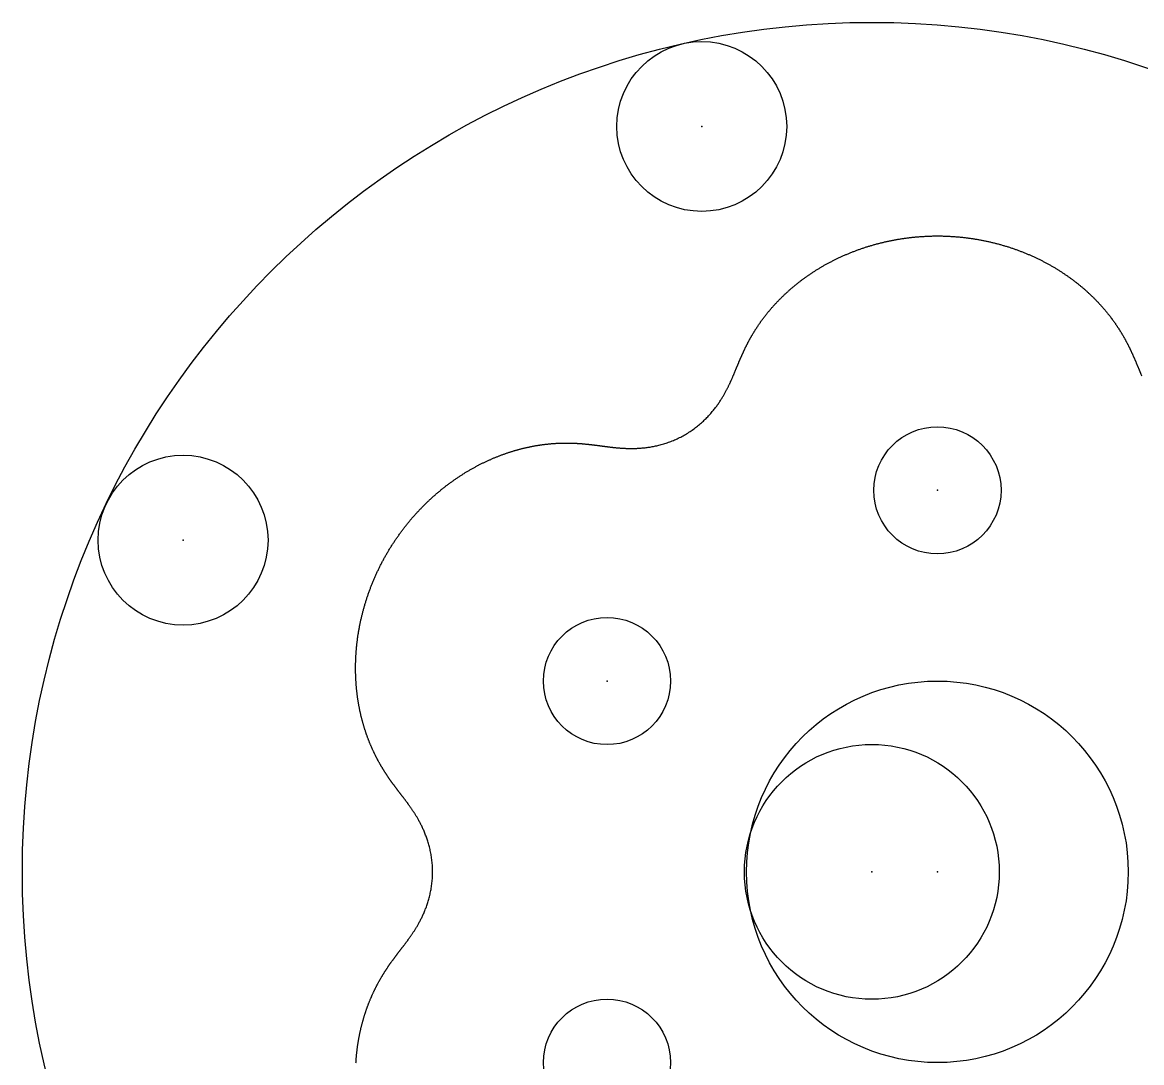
# Model space of a CAD drawing. Header units: metres. Extents: x -15 to 15, y -15 to 15.
# Drawn here: x -15 to 4.76, y -3.37 to 15 of the extents above; entities that cross this region are included whole.
import ezdxf

# ---------------------------------------------------------------- set-up
doc = ezdxf.new("R2010")
doc.units = ezdxf.units.M

msp = doc.modelspace()

# ---------------------------------------------------------------- linework, layer by layer
at = {"color": 1}
msp.add_lwpolyline([(-9.11, -3.373), (-9.109, -3.36), (-9.109, -3.347), (-9.108, -3.334), (-9.107, -3.322), (-9.106, -3.309), (-9.105, -3.296), (-9.104, -3.284), (-9.103, -3.271), (-9.102, -3.259), (-9.1, -3.246), (-9.099, -3.233), (-9.098, -3.221), (-9.097, -3.209), (-9.095, -3.196), (-9.094, -3.184), (-9.093, -3.171), (-9.091, -3.159), (-9.09, -3.147), (-9.088, -3.135), (-9.087, -3.122), (-9.085, -3.11), (-9.083, -3.098), (-9.082, -3.086), (-9.08, -3.074), (-9.078, -3.062), (-9.076, -3.05), (-9.075, -3.038), (-9.073, -3.026), (-9.071, -3.014), (-9.069, -3.002), (-9.067, -2.99), (-9.065, -2.979), (-9.063, -2.967), (-9.061, -2.955), (-9.059, -2.943), (-9.057, -2.932), (-9.055, -2.92), (-9.052, -2.909), (-9.05, -2.897), (-9.048, -2.886), (-9.046, -2.874), (-9.043, -2.863), (-9.041, -2.852), (-9.039, -2.84), (-9.036, -2.829), (-9.034, -2.818), (-9.031, -2.806), (-9.029, -2.795), (-9.026, -2.784), (-9.024, -2.773), (-9.021, -2.762), (-9.018, -2.751), (-9.016, -2.74), (-9.013, -2.729), (-9.01, -2.718), (-9.008, -2.707), (-9.005, -2.697), (-9.002, -2.686), (-8.999, -2.675), (-8.996, -2.664), (-8.993, -2.654), (-8.991, -2.643), (-8.988, -2.633), (-8.985, -2.622), (-8.982, -2.612), (-8.979, -2.601), (-8.976, -2.591), (-8.973, -2.58), (-8.97, -2.57), (-8.966, -2.56), (-8.963, -2.55), (-8.96, -2.539), (-8.957, -2.529), (-8.954, -2.519), (-8.951, -2.509), (-8.947, -2.499), (-8.944, -2.489), (-8.941, -2.479), (-8.938, -2.469), (-8.934, -2.46), (-8.931, -2.45), (-8.928, -2.44), (-8.924, -2.43), (-8.921, -2.421), (-8.917, -2.411), (-8.914, -2.401), (-8.911, -2.392), (-8.907, -2.382), (-8.904, -2.373), (-8.9, -2.363), (-8.897, -2.354), (-8.893, -2.345), (-8.889, -2.335), (-8.886, -2.326), (-8.882, -2.317), (-8.879, -2.308), (-8.875, -2.299), (-8.871, -2.29), (-8.868, -2.281), (-8.864, -2.272), (-8.86, -2.263), (-8.857, -2.254), (-8.853, -2.245), (-8.849, -2.236), (-8.846, -2.227), (-8.842, -2.219), (-8.838, -2.21), (-8.834, -2.201), (-8.831, -2.193), (-8.827, -2.184), (-8.823, -2.176), (-8.819, -2.167), (-8.815, -2.159), (-8.812, -2.15), (-8.808, -2.142), (-8.804, -2.134), (-8.8, -2.125), (-8.796, -2.117), (-8.792, -2.109), (-8.788, -2.101), (-8.784, -2.093), (-8.781, -2.085), (-8.777, -2.077), (-8.773, -2.069), (-8.769, -2.061), (-8.765, -2.053), (-8.761, -2.045), (-8.757, -2.037), (-8.753, -2.029), (-8.749, -2.022), (-8.745, -2.014), (-8.741, -2.006), (-8.737, -1.999), (-8.733, -1.991), (-8.729, -1.984), (-8.725, -1.976), (-8.721, -1.969), (-8.717, -1.961), (-8.713, -1.954), (-8.709, -1.946), (-8.705, -1.939), (-8.701, -1.932), (-8.697, -1.925), (-8.693, -1.917), (-8.689, -1.91), (-8.685, -1.903), (-8.681, -1.896), (-8.677, -1.889), (-8.673, -1.882), (-8.669, -1.875), (-8.664, -1.868), (-8.66, -1.861), (-8.656, -1.854), (-8.652, -1.847), (-8.648, -1.841), (-8.644, -1.834), (-8.64, -1.827), (-8.636, -1.82), (-8.632, -1.814), (-8.628, -1.807), (-8.624, -1.8), (-8.62, -1.794), (-8.616, -1.787), (-8.611, -1.781), (-8.607, -1.774), (-8.603, -1.768), (-8.599, -1.761), (-8.595, -1.755), (-8.591, -1.749), (-8.587, -1.742), (-8.583, -1.736), (-8.579, -1.73), (-8.575, -1.723), (-8.57, -1.717), (-8.566, -1.711), (-8.562, -1.705), (-8.558, -1.699), (-8.554, -1.692), (-8.55, -1.686), (-8.546, -1.68), (-8.542, -1.674), (-8.538, -1.668), (-8.533, -1.662), (-8.529, -1.656), (-8.525, -1.65), (-8.521, -1.644), (-8.517, -1.638), (-8.513, -1.632), (-8.509, -1.626), (-8.504, -1.621), (-8.5, -1.615), (-8.496, -1.609), (-8.492, -1.603), (-8.488, -1.597), (-8.484, -1.591), (-8.48, -1.586), (-8.475, -1.58), (-8.471, -1.574), (-8.467, -1.568), (-8.463, -1.563), (-8.459, -1.557), (-8.455, -1.551), (-8.45, -1.545), (-8.446, -1.54), (-8.442, -1.534), (-8.438, -1.528), (-8.434, -1.523), (-8.429, -1.517), (-8.425, -1.511), (-8.421, -1.506), (-8.417, -1.5), (-8.412, -1.494), (-8.408, -1.489), (-8.404, -1.483), (-8.4, -1.477), (-8.395, -1.472), (-8.391, -1.466), (-8.387, -1.46), (-8.382, -1.455), (-8.378, -1.449), (-8.374, -1.443), (-8.369, -1.437), (-8.365, -1.432), (-8.36, -1.426), (-8.356, -1.42), (-8.352, -1.414), (-8.347, -1.409), (-8.343, -1.403), (-8.338, -1.397), (-8.334, -1.391), (-8.329, -1.385), (-8.325, -1.379), (-8.32, -1.373), (-8.315, -1.367), (-8.311, -1.361), (-8.306, -1.355), (-8.302, -1.349), (-8.297, -1.343), (-8.292, -1.337), (-8.287, -1.331), (-8.283, -1.324), (-8.278, -1.318), (-8.273, -1.312), (-8.268, -1.305), (-8.263, -1.299), (-8.258, -1.293), (-8.253, -1.286), (-8.248, -1.279), (-8.243, -1.273), (-8.238, -1.266), (-8.233, -1.259), (-8.228, -1.252), (-8.223, -1.245), (-8.218, -1.238), (-8.212, -1.231), (-8.207, -1.224), (-8.202, -1.217), (-8.196, -1.21), (-8.191, -1.202), (-8.185, -1.195), (-8.18, -1.187), (-8.174, -1.179), (-8.169, -1.171), (-8.163, -1.164), (-8.157, -1.156), (-8.152, -1.147), (-8.146, -1.139), (-8.14, -1.131), (-8.134, -1.122), (-8.128, -1.113), (-8.122, -1.105), (-8.116, -1.096), (-8.11, -1.086), (-8.104, -1.077), (-8.097, -1.068), (-8.091, -1.058), (-8.085, -1.048), (-8.078, -1.039), (-8.072, -1.028), (-8.066, -1.018), (-8.059, -1.008), (-8.052, -0.997), (-8.046, -0.986), (-8.039, -0.975), (-8.032, -0.964), (-8.026, -0.952), (-8.019, -0.94), (-8.012, -0.929), (-8.005, -0.916), (-7.998, -0.904), (-7.991, -0.891), (-7.984, -0.878), (-7.977, -0.865), (-7.97, -0.852), (-7.963, -0.838), (-7.956, -0.824), (-7.949, -0.81), (-7.942, -0.795), (-7.935, -0.78), (-7.928, -0.765), (-7.921, -0.75), (-7.914, -0.734), (-7.907, -0.718), (-7.9, -0.701), (-7.893, -0.685), (-7.886, -0.668), (-7.88, -0.65), (-7.873, -0.633), (-7.866, -0.615), (-7.86, -0.596), (-7.853, -0.578), (-7.847, -0.559), (-7.841, -0.54), (-7.835, -0.52), (-7.829, -0.5), (-7.823, -0.48), (-7.818, -0.46), (-7.812, -0.439), (-7.807, -0.418), (-7.802, -0.397), (-7.797, -0.375), (-7.793, -0.353), (-7.788, -0.331), (-7.784, -0.309), (-7.78, -0.286), (-7.777, -0.263), (-7.774, -0.24), (-7.771, -0.217), (-7.768, -0.194), (-7.765, -0.17), (-7.763, -0.147), (-7.761, -0.123), (-7.76, -0.099), (-7.759, -0.075), (-7.758, -0.051), (-7.757, -0.027), (-7.757, -0.003), (-7.757, 0.027), (-7.758, 0.051), (-7.759, 0.075), (-7.76, 0.099), (-7.761, 0.123), (-7.763, 0.147), (-7.765, 0.17), (-7.768, 0.194), (-7.771, 0.217), (-7.774, 0.24), (-7.777, 0.263), (-7.78, 0.286), (-7.784, 0.309), (-7.788, 0.331), (-7.793, 0.353), (-7.797, 0.375), (-7.802, 0.397), (-7.807, 0.418), (-7.812, 0.439), (-7.818, 0.46), (-7.823, 0.48), (-7.829, 0.5), (-7.835, 0.52), (-7.841, 0.54), (-7.847, 0.559), (-7.853, 0.578), (-7.86, 0.596), (-7.866, 0.615), (-7.873, 0.633), (-7.88, 0.65), (-7.886, 0.668), (-7.893, 0.685), (-7.9, 0.701), (-7.907, 0.718), (-7.914, 0.734), (-7.921, 0.75), (-7.928, 0.765), (-7.935, 0.78), (-7.942, 0.795), (-7.949, 0.81), (-7.956, 0.824), (-7.963, 0.838), (-7.97, 0.852), (-7.977, 0.865), (-7.984, 0.878), (-7.991, 0.891), (-7.998, 0.904), (-8.005, 0.916), (-8.012, 0.929), (-8.019, 0.94), (-8.026, 0.952), (-8.032, 0.964), (-8.039, 0.975), (-8.046, 0.986), (-8.052, 0.997), (-8.059, 1.008), (-8.066, 1.018), (-8.072, 1.028), (-8.078, 1.039), (-8.085, 1.048), (-8.091, 1.058), (-8.097, 1.068), (-8.104, 1.077), (-8.11, 1.086), (-8.116, 1.096), (-8.122, 1.105), (-8.128, 1.113), (-8.134, 1.122), (-8.14, 1.131), (-8.146, 1.139), (-8.152, 1.147), (-8.157, 1.156), (-8.163, 1.164), (-8.169, 1.171), (-8.174, 1.179), (-8.18, 1.187), (-8.185, 1.195), (-8.191, 1.202), (-8.196, 1.21), (-8.202, 1.217), (-8.207, 1.224), (-8.212, 1.231), (-8.218, 1.238), (-8.223, 1.245), (-8.228, 1.252), (-8.233, 1.259), (-8.238, 1.266), (-8.243, 1.273), (-8.248, 1.279), (-8.253, 1.286), (-8.258, 1.293), (-8.263, 1.299), (-8.268, 1.305), (-8.273, 1.312), (-8.278, 1.318), (-8.283, 1.324), (-8.287, 1.331), (-8.292, 1.337), (-8.297, 1.343), (-8.302, 1.349), (-8.306, 1.355), (-8.311, 1.361), (-8.315, 1.367), (-8.32, 1.373), (-8.325, 1.379), (-8.329, 1.385), (-8.334, 1.391), (-8.338, 1.397), (-8.343, 1.403), (-8.347, 1.409), (-8.352, 1.414), (-8.356, 1.42), (-8.36, 1.426), (-8.365, 1.432), (-8.369, 1.437), (-8.374, 1.443), (-8.378, 1.449), (-8.382, 1.455), (-8.387, 1.46), (-8.391, 1.466), (-8.395, 1.472), (-8.4, 1.477), (-8.404, 1.483), (-8.408, 1.489), (-8.412, 1.494), (-8.417, 1.5), (-8.421, 1.506), (-8.425, 1.511), (-8.429, 1.517), (-8.434, 1.523), (-8.438, 1.528), (-8.442, 1.534), (-8.446, 1.54), (-8.45, 1.545), (-8.455, 1.551), (-8.459, 1.557), (-8.463, 1.563), (-8.467, 1.568), (-8.471, 1.574), (-8.475, 1.58), (-8.48, 1.586), (-8.484, 1.591), (-8.488, 1.597), (-8.492, 1.603), (-8.496, 1.609), (-8.5, 1.615), (-8.504, 1.621), (-8.509, 1.626), (-8.513, 1.632), (-8.517, 1.638), (-8.521, 1.644), (-8.525, 1.65), (-8.529, 1.656), (-8.533, 1.662), (-8.538, 1.668), (-8.542, 1.674), (-8.546, 1.68), (-8.55, 1.686), (-8.554, 1.692), (-8.558, 1.699), (-8.562, 1.705), (-8.566, 1.711), (-8.57, 1.717), (-8.575, 1.723), (-8.579, 1.73), (-8.583, 1.736), (-8.587, 1.742), (-8.591, 1.749), (-8.595, 1.755), (-8.599, 1.761), (-8.603, 1.768), (-8.607, 1.774), (-8.611, 1.781), (-8.616, 1.787), (-8.62, 1.794), (-8.624, 1.8), (-8.628, 1.807), (-8.632, 1.814), (-8.636, 1.82), (-8.64, 1.827), (-8.644, 1.834), (-8.648, 1.841), (-8.652, 1.847), (-8.656, 1.854), (-8.66, 1.861), (-8.664, 1.868), (-8.669, 1.875), (-8.673, 1.882), (-8.677, 1.889), (-8.681, 1.896), (-8.685, 1.903), (-8.689, 1.91), (-8.693, 1.917), (-8.697, 1.925), (-8.701, 1.932), (-8.705, 1.939), (-8.709, 1.946), (-8.713, 1.954), (-8.717, 1.961), (-8.721, 1.969), (-8.725, 1.976), (-8.729, 1.984), (-8.733, 1.991), (-8.737, 1.999), (-8.741, 2.006), (-8.745, 2.014), (-8.749, 2.022), (-8.753, 2.029), (-8.757, 2.037), (-8.761, 2.045), (-8.765, 2.053), (-8.769, 2.061), (-8.773, 2.069), (-8.777, 2.077), (-8.781, 2.085), (-8.784, 2.093), (-8.788, 2.101), (-8.792, 2.109), (-8.796, 2.117), (-8.8, 2.125), (-8.804, 2.134), (-8.808, 2.142), (-8.812, 2.15), (-8.815, 2.159), (-8.819, 2.167), (-8.823, 2.176), (-8.827, 2.184), (-8.831, 2.193), (-8.834, 2.201), (-8.838, 2.21), (-8.842, 2.219), (-8.846, 2.227), (-8.849, 2.236), (-8.853, 2.245), (-8.857, 2.254), (-8.86, 2.263), (-8.864, 2.272), (-8.868, 2.281), (-8.871, 2.29), (-8.875, 2.299), (-8.879, 2.308), (-8.882, 2.317), (-8.886, 2.326), (-8.889, 2.335), (-8.893, 2.345), (-8.897, 2.354), (-8.9, 2.363), (-8.904, 2.373), (-8.907, 2.382), (-8.911, 2.392), (-8.914, 2.401), (-8.917, 2.411), (-8.921, 2.421), (-8.924, 2.43), (-8.928, 2.44), (-8.931, 2.45), (-8.934, 2.46), (-8.938, 2.469), (-8.941, 2.479), (-8.944, 2.489), (-8.947, 2.499), (-8.951, 2.509), (-8.954, 2.519), (-8.957, 2.529), (-8.96, 2.539), (-8.963, 2.55), (-8.966, 2.56), (-8.97, 2.57), (-8.973, 2.58), (-8.976, 2.591), (-8.979, 2.601), (-8.982, 2.612), (-8.985, 2.622), (-8.988, 2.633), (-8.991, 2.643), (-8.993, 2.654), (-8.996, 2.664), (-8.999, 2.675), (-9.002, 2.686), (-9.005, 2.697), (-9.008, 2.707), (-9.01, 2.718), (-9.013, 2.729), (-9.016, 2.74), (-9.018, 2.751), (-9.021, 2.762), (-9.024, 2.773), (-9.026, 2.784), (-9.029, 2.795), (-9.031, 2.806), (-9.034, 2.818), (-9.036, 2.829), (-9.039, 2.84), (-9.041, 2.852), (-9.043, 2.863), (-9.046, 2.874), (-9.048, 2.886), (-9.05, 2.897), (-9.052, 2.909), (-9.055, 2.92), (-9.057, 2.932), (-9.059, 2.943), (-9.061, 2.955), (-9.063, 2.967), (-9.065, 2.979), (-9.067, 2.99), (-9.069, 3.002), (-9.071, 3.014), (-9.073, 3.026), (-9.075, 3.038), (-9.076, 3.05), (-9.078, 3.062), (-9.08, 3.074), (-9.082, 3.086), (-9.083, 3.098), (-9.085, 3.11), (-9.087, 3.122), (-9.088, 3.135), (-9.09, 3.147), (-9.091, 3.159), (-9.093, 3.171), (-9.094, 3.184), (-9.095, 3.196), (-9.097, 3.209), (-9.098, 3.221), (-9.099, 3.233), (-9.1, 3.246), (-9.102, 3.259), (-9.103, 3.271), (-9.104, 3.284), (-9.105, 3.296), (-9.106, 3.309), (-9.107, 3.322), (-9.108, 3.334), (-9.109, 3.347), (-9.109, 3.36), (-9.11, 3.373), (-9.111, 3.386), (-9.112, 3.398), (-9.112, 3.411), (-9.113, 3.424), (-9.113, 3.437), (-9.114, 3.45), (-9.114, 3.463), (-9.115, 3.476), (-9.115, 3.489), (-9.116, 3.503), (-9.116, 3.516), (-9.116, 3.529), (-9.116, 3.542), (-9.117, 3.555), (-9.117, 3.568), (-9.117, 3.582), (-9.117, 3.595), (-9.117, 3.608), (-9.117, 3.622), (-9.117, 3.635), (-9.116, 3.648), (-9.116, 3.662), (-9.116, 3.675), (-9.116, 3.689), (-9.115, 3.702), (-9.115, 3.716), (-9.114, 3.729), (-9.114, 3.743), (-9.113, 3.756), (-9.113, 3.77), (-9.112, 3.783), (-9.111, 3.797), (-9.111, 3.811), (-9.11, 3.824), (-9.109, 3.838), (-9.108, 3.852), (-9.107, 3.865), (-9.106, 3.879), (-9.105, 3.893), (-9.104, 3.907), (-9.103, 3.92), (-9.102, 3.934), (-9.101, 3.948), (-9.099, 3.962), (-9.098, 3.976), (-9.097, 3.989), (-9.095, 4.003), (-9.094, 4.017), (-9.092, 4.031), (-9.09, 4.045), (-9.089, 4.059), (-9.087, 4.073), (-9.085, 4.087), (-9.084, 4.101), (-9.082, 4.115), (-9.08, 4.129), (-9.078, 4.143), (-9.076, 4.157), (-9.074, 4.171), (-9.072, 4.185), (-9.069, 4.199), (-9.067, 4.213), (-9.065, 4.227), (-9.063, 4.241), (-9.06, 4.255), (-9.058, 4.269), (-9.055, 4.284), (-9.053, 4.298), (-9.05, 4.312), (-9.047, 4.326), (-9.045, 4.34), (-9.042, 4.354), (-9.039, 4.368), (-9.036, 4.382), (-9.033, 4.397), (-9.03, 4.411), (-9.027, 4.425), (-9.024, 4.439), (-9.021, 4.453), (-9.018, 4.467), (-9.015, 4.482), (-9.011, 4.496), (-9.008, 4.51), (-9.004, 4.524), (-9.001, 4.538), (-8.997, 4.553), (-8.994, 4.567), (-8.99, 4.581), (-8.987, 4.595), (-8.983, 4.609), (-8.979, 4.623), (-8.975, 4.638), (-8.971, 4.652), (-8.967, 4.666), (-8.963, 4.68), (-8.959, 4.694), (-8.955, 4.709), (-8.951, 4.723), (-8.947, 4.737), (-8.942, 4.751), (-8.938, 4.765), (-8.934, 4.779), (-8.929, 4.793), (-8.925, 4.808), (-8.92, 4.822), (-8.916, 4.836), (-8.911, 4.85), (-8.906, 4.864), (-8.901, 4.878), (-8.897, 4.892), (-8.892, 4.906), (-8.887, 4.92), (-8.882, 4.934), (-8.877, 4.949), (-8.872, 4.963), (-8.866, 4.977), (-8.861, 4.991), (-8.856, 5.005), (-8.851, 5.019), (-8.845, 5.033), (-8.84, 5.047), (-8.834, 5.061), (-8.829, 5.075), (-8.823, 5.088), (-8.818, 5.102), (-8.812, 5.116), (-8.806, 5.13), (-8.8, 5.144), (-8.795, 5.158), (-8.789, 5.172), (-8.783, 5.186), (-8.777, 5.199), (-8.771, 5.213), (-8.764, 5.227), (-8.758, 5.241), (-8.752, 5.254), (-8.746, 5.268), (-8.74, 5.282), (-8.733, 5.296), (-8.727, 5.309), (-8.72, 5.323), (-8.714, 5.337), (-8.707, 5.35), (-8.701, 5.364), (-8.694, 5.377), (-8.687, 5.391), (-8.68, 5.404), (-8.674, 5.418), (-8.667, 5.431), (-8.66, 5.445), (-8.653, 5.458), (-8.646, 5.472), (-8.639, 5.485), (-8.632, 5.498), (-8.624, 5.512), (-8.617, 5.525), (-8.61, 5.538), (-8.603, 5.552), (-8.595, 5.565), (-8.588, 5.578), (-8.58, 5.591), (-8.573, 5.604), (-8.565, 5.618), (-8.558, 5.631), (-8.55, 5.644), (-8.542, 5.657), (-8.534, 5.67), (-8.527, 5.683), (-8.519, 5.696), (-8.511, 5.709), (-8.503, 5.722), (-8.495, 5.734), (-8.487, 5.747), (-8.479, 5.76), (-8.471, 5.773), (-8.463, 5.786), (-8.454, 5.798), (-8.446, 5.811), (-8.438, 5.824), (-8.429, 5.836), (-8.421, 5.849), (-8.413, 5.861), (-8.404, 5.874), (-8.396, 5.886), (-8.387, 5.899), (-8.378, 5.911), (-8.37, 5.924), (-8.361, 5.936), (-8.352, 5.948), (-8.344, 5.961), (-8.335, 5.973), (-8.326, 5.985), (-8.317, 5.997), (-8.308, 6.009), (-8.299, 6.021), (-8.29, 6.033), (-8.281, 6.045), (-8.272, 6.057), (-8.263, 6.069), (-8.254, 6.081), (-8.244, 6.093), (-8.235, 6.105), (-8.226, 6.117), (-8.217, 6.128), (-8.207, 6.14), (-8.198, 6.152), (-8.188, 6.163), (-8.179, 6.175), (-8.169, 6.187), (-8.16, 6.198), (-8.15, 6.21), (-8.14, 6.221), (-8.131, 6.232), (-8.121, 6.244), (-8.111, 6.255), (-8.102, 6.266), (-8.092, 6.277), (-8.082, 6.289), (-8.072, 6.3), (-8.062, 6.311), (-8.052, 6.322), (-8.042, 6.333), (-8.032, 6.344), (-8.022, 6.355), (-8.012, 6.366), (-8.002, 6.376), (-7.992, 6.387), (-7.982, 6.398), (-7.972, 6.409), (-7.961, 6.419), (-7.951, 6.43), (-7.941, 6.44), (-7.931, 6.451), (-7.92, 6.461), (-7.91, 6.472), (-7.899, 6.482), (-7.889, 6.492), (-7.879, 6.503), (-7.868, 6.513), (-7.858, 6.523), (-7.847, 6.533), (-7.836, 6.543), (-7.826, 6.553), (-7.815, 6.563), (-7.805, 6.573), (-7.794, 6.583), (-7.783, 6.593), (-7.773, 6.603), (-7.762, 6.612), (-7.751, 6.622), (-7.74, 6.632), (-7.729, 6.641), (-7.719, 6.651), (-7.708, 6.66), (-7.697, 6.67), (-7.686, 6.679), (-7.675, 6.688), (-7.664, 6.698), (-7.653, 6.707), (-7.642, 6.716), (-7.631, 6.725), (-7.62, 6.734), (-7.609, 6.743), (-7.598, 6.752), (-7.587, 6.761), (-7.576, 6.77), (-7.565, 6.779), (-7.554, 6.788), (-7.543, 6.797), (-7.531, 6.805), (-7.52, 6.814), (-7.509, 6.823), (-7.498, 6.831), (-7.487, 6.84), (-7.475, 6.848), (-7.464, 6.856), (-7.453, 6.865), (-7.442, 6.873), (-7.43, 6.881), (-7.419, 6.889), (-7.408, 6.897), (-7.396, 6.905), (-7.385, 6.913), (-7.374, 6.921), (-7.362, 6.929), (-7.351, 6.937), (-7.34, 6.945), (-7.328, 6.953), (-7.317, 6.96), (-7.305, 6.968), (-7.294, 6.976), (-7.283, 6.983), (-7.271, 6.991), (-7.26, 6.998), (-7.248, 7.006), (-7.237, 7.013), (-7.225, 7.02), (-7.214, 7.027), (-7.202, 7.035), (-7.191, 7.042), (-7.179, 7.049), (-7.168, 7.056), (-7.156, 7.063), (-7.145, 7.07), (-7.133, 7.076), (-7.122, 7.083), (-7.11, 7.09), (-7.099, 7.097), (-7.087, 7.103), (-7.076, 7.11), (-7.064, 7.116), (-7.053, 7.123), (-7.041, 7.129), (-7.03, 7.136), (-7.018, 7.142), (-7.007, 7.148), (-6.995, 7.155), (-6.984, 7.161), (-6.972, 7.167), (-6.961, 7.173), (-6.949, 7.179), (-6.938, 7.185), (-6.926, 7.191), (-6.915, 7.197), (-6.903, 7.202), (-6.892, 7.208), (-6.88, 7.214), (-6.869, 7.22), (-6.857, 7.225), (-6.846, 7.231), (-6.834, 7.236), (-6.823, 7.242), (-6.811, 7.247), (-6.8, 7.252), (-6.788, 7.258), (-6.777, 7.263), (-6.766, 7.268), (-6.754, 7.273), (-6.743, 7.278), (-6.731, 7.283), (-6.72, 7.288), (-6.709, 7.293), (-6.697, 7.298), (-6.686, 7.303), (-6.674, 7.308), (-6.663, 7.313), (-6.652, 7.317), (-6.64, 7.322), (-6.629, 7.326), (-6.618, 7.331), (-6.607, 7.335), (-6.595, 7.34), (-6.584, 7.344), (-6.573, 7.349), (-6.562, 7.353), (-6.55, 7.357), (-6.539, 7.361), (-6.528, 7.365), (-6.517, 7.37), (-6.506, 7.374), (-6.494, 7.378), (-6.483, 7.382), (-6.472, 7.385), (-6.461, 7.389), (-6.45, 7.393), (-6.439, 7.397), (-6.428, 7.401), (-6.417, 7.404), (-6.406, 7.408), (-6.395, 7.411), (-6.384, 7.415), (-6.373, 7.418), (-6.362, 7.422), (-6.351, 7.425), (-6.34, 7.429), (-6.329, 7.432), (-6.318, 7.435), (-6.308, 7.438), (-6.297, 7.441), (-6.286, 7.445), (-6.275, 7.448), (-6.264, 7.451), (-6.254, 7.454), (-6.243, 7.457), (-6.232, 7.46), (-6.222, 7.462), (-6.211, 7.465), (-6.2, 7.468), (-6.19, 7.471), (-6.179, 7.473), (-6.169, 7.476), (-6.158, 7.479), (-6.148, 7.481), (-6.137, 7.484), (-6.127, 7.486), (-6.116, 7.489), (-6.106, 7.491), (-6.096, 7.493), (-6.085, 7.496), (-6.075, 7.498), (-6.065, 7.5), (-6.054, 7.502), (-6.044, 7.504), (-6.034, 7.507), (-6.024, 7.509), (-6.013, 7.511), (-6.003, 7.513), (-5.993, 7.515), (-5.983, 7.517), (-5.973, 7.518), (-5.963, 7.52), (-5.953, 7.522), (-5.943, 7.524), (-5.933, 7.526), (-5.923, 7.527), (-5.913, 7.529), (-5.903, 7.531), (-5.894, 7.532), (-5.884, 7.534), (-5.874, 7.535), (-5.864, 7.537), (-5.855, 7.538), (-5.845, 7.54), (-5.835, 7.541), (-5.826, 7.542), (-5.816, 7.544), (-5.806, 7.545), (-5.797, 7.546), (-5.787, 7.547), (-5.778, 7.548), (-5.768, 7.55), (-5.759, 7.551), (-5.75, 7.552), (-5.74, 7.553), (-5.731, 7.554), (-5.722, 7.555), (-5.712, 7.556), (-5.703, 7.557), (-5.694, 7.558), (-5.685, 7.558), (-5.676, 7.559), (-5.667, 7.56), (-5.658, 7.561), (-5.648, 7.562), (-5.639, 7.562), (-5.63, 7.563), (-5.622, 7.564), (-5.613, 7.564), (-5.604, 7.565), (-5.595, 7.565), (-5.586, 7.566), (-5.577, 7.567), (-5.568, 7.567), (-5.56, 7.567), (-5.551, 7.568), (-5.542, 7.568), (-5.534, 7.569), (-5.525, 7.569), (-5.517, 7.569), (-5.508, 7.57), (-5.499, 7.57), (-5.491, 7.57), (-5.483, 7.571), (-5.474, 7.571), (-5.466, 7.571), (-5.457, 7.571), (-5.449, 7.571), (-5.441, 7.571), (-5.432, 7.572), (-5.424, 7.572), (-5.416, 7.572), (-5.408, 7.572), (-5.4, 7.572), (-5.392, 7.572), (-5.383, 7.572), (-5.375, 7.572), (-5.367, 7.572), (-5.359, 7.572), (-5.351, 7.572), (-5.343, 7.571), (-5.336, 7.571), (-5.328, 7.571), (-5.32, 7.571), (-5.312, 7.571), (-5.304, 7.571), (-5.296, 7.57), (-5.289, 7.57), (-5.281, 7.57), (-5.273, 7.57), (-5.265, 7.569), (-5.258, 7.569), (-5.25, 7.569), (-5.243, 7.568), (-5.235, 7.568), (-5.227, 7.568), (-5.22, 7.567), (-5.212, 7.567), (-5.205, 7.566), (-5.197, 7.566), (-5.19, 7.566), (-5.183, 7.565), (-5.175, 7.565), (-5.168, 7.564), (-5.16, 7.564), (-5.153, 7.563), (-5.146, 7.563), (-5.138, 7.562), (-5.131, 7.561), (-5.124, 7.561), (-5.117, 7.56), (-5.109, 7.56), (-5.102, 7.559), (-5.095, 7.559), (-5.088, 7.558), (-5.081, 7.557), (-5.074, 7.557), (-5.066, 7.556), (-5.059, 7.555), (-5.052, 7.555), (-5.045, 7.554), (-5.038, 7.553), (-5.031, 7.552), (-5.024, 7.552), (-5.017, 7.551), (-5.01, 7.55), (-5.003, 7.55), (-4.996, 7.549), (-4.989, 7.548), (-4.982, 7.547), (-4.975, 7.546), (-4.967, 7.546), (-4.96, 7.545), (-4.953, 7.544), (-4.946, 7.543), (-4.939, 7.542), (-4.932, 7.542), (-4.925, 7.541), (-4.918, 7.54), (-4.911, 7.539), (-4.904, 7.538), (-4.897, 7.537), (-4.89, 7.536), (-4.883, 7.535), (-4.876, 7.535), (-4.869, 7.534), (-4.862, 7.533), (-4.854, 7.532), (-4.847, 7.531), (-4.84, 7.53), (-4.833, 7.529), (-4.826, 7.528), (-4.818, 7.527), (-4.811, 7.526), (-4.804, 7.525), (-4.797, 7.524), (-4.789, 7.523), (-4.782, 7.522), (-4.774, 7.521), (-4.767, 7.52), (-4.76, 7.519), (-4.752, 7.518), (-4.744, 7.517), (-4.737, 7.516), (-4.729, 7.515), (-4.721, 7.514), (-4.714, 7.513), (-4.706, 7.512), (-4.698, 7.511), (-4.69, 7.51), (-4.682, 7.509), (-4.674, 7.508), (-4.666, 7.507), (-4.658, 7.506), (-4.65, 7.505), (-4.641, 7.504), (-4.633, 7.503), (-4.624, 7.502), (-4.616, 7.501), (-4.607, 7.5), (-4.598, 7.499), (-4.59, 7.498), (-4.581, 7.497), (-4.572, 7.496), (-4.563, 7.495), (-4.553, 7.494), (-4.544, 7.493), (-4.535, 7.492), (-4.525, 7.491), (-4.516, 7.49), (-4.506, 7.489), (-4.496, 7.488), (-4.486, 7.488), (-4.476, 7.487), (-4.465, 7.486), (-4.455, 7.485), (-4.444, 7.484), (-4.434, 7.483), (-4.423, 7.483), (-4.412, 7.482), (-4.401, 7.481), (-4.389, 7.481), (-4.378, 7.48), (-4.366, 7.479), (-4.354, 7.479), (-4.342, 7.478), (-4.33, 7.478), (-4.317, 7.477), (-4.305, 7.477), (-4.292, 7.477), (-4.279, 7.477), (-4.266, 7.476), (-4.252, 7.476), (-4.238, 7.476), (-4.225, 7.477), (-4.21, 7.477), (-4.196, 7.477), (-4.182, 7.477), (-4.167, 7.478), (-4.152, 7.478), (-4.136, 7.479), (-4.121, 7.48), (-4.105, 7.481), (-4.089, 7.482), (-4.073, 7.483), (-4.056, 7.485), (-4.039, 7.486), (-4.022, 7.488), (-4.005, 7.49), (-3.988, 7.492), (-3.97, 7.494), (-3.952, 7.497), (-3.934, 7.499), (-3.915, 7.502), (-3.896, 7.506), (-3.877, 7.509), (-3.858, 7.513), (-3.839, 7.516), (-3.819, 7.521), (-3.799, 7.525), (-3.779, 7.53), (-3.759, 7.535), (-3.739, 7.54), (-3.718, 7.545), (-3.697, 7.551), (-3.676, 7.557), (-3.655, 7.564), (-3.634, 7.571), (-3.613, 7.578), (-3.592, 7.585), (-3.57, 7.593), (-3.549, 7.601), (-3.527, 7.61), (-3.505, 7.618), (-3.484, 7.628), (-3.462, 7.637), (-3.441, 7.647), (-3.419, 7.657), (-3.398, 7.668), (-3.376, 7.678), (-3.355, 7.689), (-3.334, 7.701), (-3.313, 7.713), (-3.292, 7.725), (-3.272, 7.737), (-3.251, 7.749), (-3.231, 7.762), (-3.211, 7.775), (-3.191, 7.788), (-3.171, 7.802), (-3.152, 7.816), (-3.133, 7.83), (-3.114, 7.844), (-3.096, 7.858), (-3.077, 7.872), (-3.059, 7.887), (-3.042, 7.901), (-3.025, 7.916), (-3.008, 7.931), (-2.991, 7.946), (-2.975, 7.961), (-2.959, 7.976), (-2.944, 7.991), (-2.928, 8.006), (-2.914, 8.021), (-2.899, 8.036), (-2.885, 8.051), (-2.871, 8.066), (-2.858, 8.081), (-2.844, 8.096), (-2.832, 8.111), (-2.819, 8.126), (-2.807, 8.14), (-2.795, 8.155), (-2.784, 8.169), (-2.772, 8.184), (-2.761, 8.198), (-2.751, 8.212), (-2.74, 8.226), (-2.73, 8.24), (-2.72, 8.254), (-2.711, 8.267), (-2.702, 8.281), (-2.693, 8.294), (-2.684, 8.308), (-2.675, 8.321), (-2.667, 8.334), (-2.659, 8.346), (-2.651, 8.359), (-2.643, 8.371), (-2.636, 8.384), (-2.629, 8.396), (-2.622, 8.408), (-2.615, 8.42), (-2.608, 8.432), (-2.601, 8.443), (-2.595, 8.455), (-2.589, 8.466), (-2.583, 8.477), (-2.577, 8.488), (-2.571, 8.499), (-2.565, 8.51), (-2.56, 8.52), (-2.555, 8.531), (-2.549, 8.541), (-2.544, 8.551), (-2.539, 8.561), (-2.534, 8.571), (-2.529, 8.581), (-2.525, 8.591), (-2.52, 8.6), (-2.516, 8.61), (-2.511, 8.619), (-2.507, 8.628), (-2.503, 8.638), (-2.498, 8.647), (-2.494, 8.656), (-2.49, 8.664), (-2.486, 8.673), (-2.482, 8.682), (-2.479, 8.69), (-2.475, 8.699), (-2.471, 8.707), (-2.467, 8.716), (-2.464, 8.724), (-2.46, 8.732), (-2.457, 8.74), (-2.453, 8.748), (-2.45, 8.756), (-2.447, 8.764), (-2.443, 8.772), (-2.44, 8.779), (-2.437, 8.787), (-2.434, 8.795), (-2.43, 8.802), (-2.427, 8.81), (-2.424, 8.817), (-2.421, 8.825), (-2.418, 8.832), (-2.415, 8.839), (-2.412, 8.846), (-2.409, 8.854), (-2.406, 8.861), (-2.403, 8.868), (-2.4, 8.875), (-2.397, 8.882), (-2.394, 8.889), (-2.391, 8.896), (-2.389, 8.903), (-2.386, 8.91), (-2.383, 8.917), (-2.38, 8.923), (-2.377, 8.93), (-2.374, 8.937), (-2.372, 8.944), (-2.369, 8.95), (-2.366, 8.957), (-2.363, 8.964), (-2.36, 8.97), (-2.358, 8.977), (-2.355, 8.984), (-2.352, 8.99), (-2.349, 8.997), (-2.347, 9.004), (-2.344, 9.01), (-2.341, 9.017), (-2.338, 9.023), (-2.336, 9.03), (-2.333, 9.036), (-2.33, 9.043), (-2.327, 9.049), (-2.324, 9.056), (-2.322, 9.062), (-2.319, 9.069), (-2.316, 9.075), (-2.313, 9.082), (-2.31, 9.088), (-2.307, 9.095), (-2.305, 9.101), (-2.302, 9.108), (-2.299, 9.114), (-2.296, 9.121), (-2.293, 9.127), (-2.29, 9.134), (-2.287, 9.14), (-2.284, 9.147), (-2.281, 9.153), (-2.278, 9.16), (-2.275, 9.166), (-2.272, 9.173), (-2.269, 9.179), (-2.266, 9.186), (-2.263, 9.192), (-2.26, 9.199), (-2.257, 9.205), (-2.254, 9.212), (-2.251, 9.218), (-2.248, 9.225), (-2.245, 9.232), (-2.242, 9.238), (-2.238, 9.245), (-2.235, 9.251), (-2.232, 9.258), (-2.229, 9.265), (-2.225, 9.271), (-2.222, 9.278), (-2.219, 9.285), (-2.215, 9.291), (-2.212, 9.298), (-2.209, 9.305), (-2.205, 9.311), (-2.202, 9.318), (-2.198, 9.325), (-2.195, 9.332), (-2.191, 9.338), (-2.188, 9.345), (-2.184, 9.352), (-2.18, 9.359), (-2.177, 9.365), (-2.173, 9.372), (-2.17, 9.379), (-2.166, 9.386), (-2.162, 9.393), (-2.158, 9.4), (-2.154, 9.407), (-2.151, 9.414), (-2.147, 9.421), (-2.143, 9.428), (-2.139, 9.435), (-2.135, 9.441), (-2.131, 9.448), (-2.127, 9.456), (-2.123, 9.463), (-2.119, 9.47), (-2.115, 9.477), (-2.11, 9.484), (-2.106, 9.491), (-2.102, 9.498), (-2.098, 9.505), (-2.094, 9.512), (-2.089, 9.519), (-2.085, 9.526), (-2.08, 9.534), (-2.076, 9.541), (-2.072, 9.548), (-2.067, 9.555), (-2.062, 9.563), (-2.058, 9.57), (-2.053, 9.577), (-2.049, 9.584), (-2.044, 9.592), (-2.039, 9.599), (-2.034, 9.606), (-2.03, 9.614), (-2.025, 9.621), (-2.02, 9.628), (-2.015, 9.636), (-2.01, 9.643), (-2.005, 9.65), (-2, 9.658), (-1.995, 9.665), (-1.99, 9.673), (-1.985, 9.68), (-1.979, 9.688), (-1.974, 9.695), (-1.969, 9.703), (-1.964, 9.71), (-1.958, 9.718), (-1.953, 9.725), (-1.947, 9.733), (-1.942, 9.74), (-1.936, 9.748), (-1.931, 9.755), (-1.925, 9.763), (-1.92, 9.771), (-1.914, 9.778), (-1.908, 9.786), (-1.902, 9.794), (-1.897, 9.801), (-1.891, 9.809), (-1.885, 9.816), (-1.879, 9.824), (-1.873, 9.832), (-1.867, 9.839), (-1.861, 9.847), (-1.854, 9.855), (-1.848, 9.863), (-1.842, 9.87), (-1.836, 9.878), (-1.829, 9.886), (-1.823, 9.893), (-1.817, 9.901), (-1.81, 9.909), (-1.804, 9.917), (-1.797, 9.924), (-1.791, 9.932), (-1.784, 9.94), (-1.777, 9.948), (-1.77, 9.956), (-1.764, 9.963), (-1.757, 9.971), (-1.75, 9.979), (-1.743, 9.987), (-1.736, 9.995), (-1.729, 10.002), (-1.722, 10.01), (-1.715, 10.018), (-1.708, 10.026), (-1.7, 10.034), (-1.693, 10.041), (-1.686, 10.049), (-1.679, 10.057), (-1.671, 10.065), (-1.664, 10.073), (-1.656, 10.08), (-1.649, 10.088), (-1.641, 10.096), (-1.633, 10.104), (-1.626, 10.112), (-1.618, 10.12), (-1.61, 10.127), (-1.602, 10.135), (-1.594, 10.143), (-1.587, 10.151), (-1.579, 10.159), (-1.571, 10.166), (-1.562, 10.174), (-1.554, 10.182), (-1.546, 10.19), (-1.538, 10.197), (-1.53, 10.205), (-1.521, 10.213), (-1.513, 10.221), (-1.504, 10.229), (-1.496, 10.236), (-1.487, 10.244), (-1.479, 10.252), (-1.47, 10.259), (-1.462, 10.267), (-1.453, 10.275), (-1.444, 10.283), (-1.435, 10.29), (-1.426, 10.298), (-1.417, 10.306), (-1.408, 10.313), (-1.399, 10.321), (-1.39, 10.329), (-1.381, 10.336), (-1.372, 10.344), (-1.363, 10.352), (-1.354, 10.359), (-1.344, 10.367), (-1.335, 10.374), (-1.326, 10.382), (-1.316, 10.389), (-1.307, 10.397), (-1.297, 10.404), (-1.287, 10.412), (-1.278, 10.419), (-1.268, 10.427), (-1.258, 10.434), (-1.248, 10.442), (-1.239, 10.449), (-1.229, 10.457), (-1.219, 10.464), (-1.209, 10.471), (-1.199, 10.479), (-1.189, 10.486), (-1.178, 10.493), (-1.168, 10.501), (-1.158, 10.508), (-1.148, 10.515), (-1.137, 10.523), (-1.127, 10.53), (-1.117, 10.537), (-1.106, 10.544), (-1.096, 10.551), (-1.085, 10.559), (-1.074, 10.566), (-1.064, 10.573), (-1.053, 10.58), (-1.042, 10.587), (-1.031, 10.594), (-1.02, 10.601), (-1.01, 10.608), (-0.999, 10.615), (-0.988, 10.622), (-0.977, 10.629), (-0.965, 10.636), (-0.954, 10.643), (-0.943, 10.649), (-0.932, 10.656), (-0.921, 10.663), (-0.909, 10.67), (-0.898, 10.677), (-0.887, 10.683), (-0.875, 10.69), (-0.864, 10.697), (-0.852, 10.703), (-0.84, 10.71), (-0.829, 10.716), (-0.817, 10.723), (-0.805, 10.729), (-0.794, 10.736), (-0.782, 10.742), (-0.77, 10.749), (-0.758, 10.755), (-0.746, 10.762), (-0.734, 10.768), (-0.722, 10.774), (-0.71, 10.78), (-0.698, 10.787), (-0.686, 10.793), (-0.674, 10.799), (-0.661, 10.805), (-0.649, 10.811), (-0.637, 10.817), (-0.625, 10.823), (-0.612, 10.829), (-0.6, 10.835), (-0.587, 10.841), (-0.575, 10.847), (-0.562, 10.853), (-0.55, 10.859), (-0.537, 10.865), (-0.524, 10.87), (-0.512, 10.876), (-0.499, 10.882), (-0.486, 10.887), (-0.473, 10.893), (-0.46, 10.899), (-0.447, 10.904), (-0.434, 10.91), (-0.421, 10.915), (-0.408, 10.92), (-0.395, 10.926), (-0.382, 10.931), (-0.369, 10.936), (-0.356, 10.942), (-0.343, 10.947), (-0.33, 10.952), (-0.316, 10.957), (-0.303, 10.962), (-0.29, 10.967), (-0.276, 10.972), (-0.263, 10.977), (-0.249, 10.982), (-0.236, 10.987), (-0.222, 10.992), (-0.209, 10.997), (-0.195, 11.002), (-0.182, 11.006), (-0.168, 11.011), (-0.154, 11.015), (-0.141, 11.02), (-0.127, 11.025), (-0.113, 11.029), (-0.099, 11.034), (-0.086, 11.038), (-0.072, 11.042), (-0.058, 11.047), (-0.044, 11.051), (-0.03, 11.055), (-0.016, 11.059), (-0.002, 11.063), (0.012, 11.067), (0.026, 11.071), (0.04, 11.075), (0.054, 11.079), (0.068, 11.083), (0.082, 11.087), (0.097, 11.091), (0.111, 11.095), (0.125, 11.098), (0.139, 11.102), (0.154, 11.106), (0.168, 11.109), (0.182, 11.113), (0.197, 11.116), (0.211, 11.119), (0.225, 11.123), (0.24, 11.126), (0.254, 11.129), (0.269, 11.133), (0.283, 11.136), (0.298, 11.139), (0.312, 11.142), (0.327, 11.145), (0.342, 11.148), (0.356, 11.151), (0.371, 11.154), (0.385, 11.156), (0.4, 11.159), (0.415, 11.162), (0.429, 11.164), (0.444, 11.167), (0.459, 11.17), (0.474, 11.172), (0.488, 11.174), (0.503, 11.177), (0.518, 11.179), (0.533, 11.181), (0.548, 11.184), (0.563, 11.186), (0.577, 11.188), (0.592, 11.19), (0.607, 11.192), (0.622, 11.194), (0.637, 11.196), (0.652, 11.198), (0.667, 11.2), (0.682, 11.201), (0.697, 11.203), (0.712, 11.205), (0.727, 11.206), (0.742, 11.208), (0.757, 11.209), (0.772, 11.211), (0.787, 11.212), (0.802, 11.213), (0.817, 11.215), (0.832, 11.216), (0.847, 11.217), (0.862, 11.218), (0.877, 11.219), (0.892, 11.22), (0.907, 11.221), (0.923, 11.222), (0.938, 11.223), (0.953, 11.224), (0.968, 11.224), (0.983, 11.225), (0.998, 11.226), (1.013, 11.226), (1.028, 11.227), (1.044, 11.227), (1.059, 11.227), (1.074, 11.228), (1.089, 11.228), (1.104, 11.228), (1.119, 11.228), (1.134, 11.229), (1.15, 11.229), (1.165, 11.229), (1.18, 11.229), (1.195, 11.228), (1.21, 11.228), (1.225, 11.228), (1.24, 11.228), (1.256, 11.227), (1.271, 11.227), (1.286, 11.227), (1.301, 11.226), (1.316, 11.226), (1.331, 11.225), (1.346, 11.224), (1.362, 11.224), (1.377, 11.223), (1.392, 11.222), (1.407, 11.221), (1.422, 11.22), (1.437, 11.219), (1.452, 11.218), (1.467, 11.217), (1.482, 11.216), (1.497, 11.215), (1.512, 11.213), (1.527, 11.212), (1.542, 11.211), (1.557, 11.209), (1.573, 11.208), (1.588, 11.206), (1.603, 11.205), (1.617, 11.203), (1.632, 11.201), (1.647, 11.2), (1.662, 11.198), (1.677, 11.196), (1.692, 11.194), (1.707, 11.192), (1.722, 11.19), (1.737, 11.188), (1.752, 11.186), (1.767, 11.184), (1.781, 11.181), (1.796, 11.179), (1.811, 11.177), (1.826, 11.174), (1.841, 11.172), (1.855, 11.17), (1.87, 11.167), (1.885, 11.164), (1.9, 11.162), (1.914, 11.159), (1.929, 11.156), (1.944, 11.154), (1.958, 11.151), (1.973, 11.148), (1.987, 11.145), (2.002, 11.142), (2.016, 11.139), (2.031, 11.136), (2.045, 11.133), (2.06, 11.129), (2.074, 11.126), (2.089, 11.123), (2.103, 11.119), (2.118, 11.116), (2.132, 11.113), (2.146, 11.109), (2.161, 11.106), (2.175, 11.102), (2.189, 11.098), (2.203, 11.095), (2.218, 11.091), (2.232, 11.087), (2.246, 11.083), (2.26, 11.079), (2.274, 11.075), (2.288, 11.071), (2.302, 11.067), (2.316, 11.063), (2.33, 11.059), (2.344, 11.055), (2.358, 11.051), (2.372, 11.047), (2.386, 11.042), (2.4, 11.038), (2.414, 11.034), (2.428, 11.029), (2.441, 11.025), (2.455, 11.02), (2.469, 11.015), (2.482, 11.011), (2.496, 11.006), (2.51, 11.002), (2.523, 10.997), (2.537, 10.992), (2.55, 10.987), (2.564, 10.982), (2.577, 10.977), (2.591, 10.972), (2.604, 10.967), (2.617, 10.962), (2.631, 10.957), (2.644, 10.952), (2.657, 10.947), (2.67, 10.942), (2.683, 10.936), (2.697, 10.931), (2.71, 10.926), (2.723, 10.92), (2.736, 10.915), (2.749, 10.91), (2.762, 10.904), (2.775, 10.899), (2.787, 10.893), (2.8, 10.887), (2.813, 10.882), (2.826, 10.876), (2.839, 10.87), (2.851, 10.865), (2.864, 10.859), (2.876, 10.853), (2.889, 10.847), (2.902, 10.841), (2.914, 10.835), (2.926, 10.829), (2.939, 10.823), (2.951, 10.817), (2.963, 10.811), (2.976, 10.805), (2.988, 10.799), (3, 10.793), (3.012, 10.787), (3.024, 10.78), (3.037, 10.774), (3.049, 10.768), (3.061, 10.762), (3.072, 10.755), (3.084, 10.749), (3.096, 10.742), (3.108, 10.736), (3.12, 10.729), (3.131, 10.723), (3.143, 10.716), (3.155, 10.71), (3.166, 10.703), (3.178, 10.697), (3.189, 10.69), (3.201, 10.683), (3.212, 10.677), (3.224, 10.67), (3.235, 10.663), (3.246, 10.656), (3.257, 10.649), (3.269, 10.643), (3.28, 10.636), (3.291, 10.629), (3.302, 10.622), (3.313, 10.615), (3.324, 10.608), (3.335, 10.601), (3.346, 10.594), (3.356, 10.587), (3.367, 10.58), (3.378, 10.573), (3.389, 10.566), (3.399, 10.559), (3.41, 10.551), (3.42, 10.544), (3.431, 10.537), (3.441, 10.53), (3.452, 10.523), (3.462, 10.515), (3.472, 10.508), (3.482, 10.501), (3.493, 10.493), (3.503, 10.486), (3.513, 10.479), (3.523, 10.471), (3.533, 10.464), (3.543, 10.457), (3.553, 10.449), (3.563, 10.442), (3.573, 10.434), (3.582, 10.427), (3.592, 10.419), (3.602, 10.412), (3.611, 10.404), (3.621, 10.397), (3.63, 10.389), (3.64, 10.382), (3.649, 10.374), (3.659, 10.367), (3.668, 10.359), (3.677, 10.352), (3.686, 10.344), (3.696, 10.336), (3.705, 10.329), (3.714, 10.321), (3.723, 10.313), (3.732, 10.306), (3.741, 10.298), (3.75, 10.29), (3.758, 10.283), (3.767, 10.275), (3.776, 10.267), (3.785, 10.259), (3.793, 10.252), (3.802, 10.244), (3.81, 10.236), (3.819, 10.229), (3.827, 10.221), (3.836, 10.213), (3.844, 10.205), (3.852, 10.197), (3.86, 10.19), (3.869, 10.182), (3.877, 10.174), (3.885, 10.166), (3.893, 10.159), (3.901, 10.151), (3.909, 10.143), (3.917, 10.135), (3.924, 10.127), (3.932, 10.12), (3.94, 10.112), (3.948, 10.104), (3.955, 10.096), (3.963, 10.088), (3.971, 10.08), (3.978, 10.073), (3.985, 10.065), (3.993, 10.057), (4, 10.049), (4.008, 10.041), (4.015, 10.034), (4.022, 10.026), (4.029, 10.018), (4.036, 10.01), (4.043, 10.002), (4.05, 9.995), (4.057, 9.987), (4.064, 9.979), (4.071, 9.971), (4.078, 9.963), (4.085, 9.956), (4.091, 9.948), (4.098, 9.94), (4.105, 9.932), (4.111, 9.924), (4.118, 9.917), (4.124, 9.909), (4.131, 9.901), (4.137, 9.893), (4.144, 9.886), (4.15, 9.878), (4.156, 9.87), (4.163, 9.863), (4.169, 9.855), (4.175, 9.847), (4.181, 9.839), (4.187, 9.832), (4.193, 9.824), (4.199, 9.816), (4.205, 9.809), (4.211, 9.801), (4.217, 9.794), (4.222, 9.786), (4.228, 9.778), (4.234, 9.771), (4.24, 9.763), (4.245, 9.755), (4.251, 9.748), (4.256, 9.74), (4.262, 9.733), (4.267, 9.725), (4.273, 9.718), (4.278, 9.71), (4.283, 9.703), (4.289, 9.695), (4.294, 9.688), (4.299, 9.68), (4.304, 9.673), (4.309, 9.665), (4.314, 9.658), (4.319, 9.65), (4.324, 9.643), (4.329, 9.636), (4.334, 9.628), (4.339, 9.621), (4.344, 9.614), (4.349, 9.606), (4.354, 9.599), (4.358, 9.592), (4.363, 9.584), (4.368, 9.577), (4.372, 9.57), (4.377, 9.563), (4.381, 9.555), (4.386, 9.548), (4.39, 9.541), (4.395, 9.534), (4.399, 9.526), (4.403, 9.519), (4.408, 9.512), (4.412, 9.505), (4.416, 9.498), (4.421, 9.491), (4.425, 9.484), (4.429, 9.477), (4.433, 9.47), (4.437, 9.463), (4.441, 9.456), (4.445, 9.448), (4.449, 9.441), (4.453, 9.435), (4.457, 9.428), (4.461, 9.421), (4.465, 9.414), (4.469, 9.407), (4.473, 9.4), (4.476, 9.393), (4.48, 9.386), (4.484, 9.379), (4.487, 9.372), (4.491, 9.365), (4.495, 9.359), (4.498, 9.352), (4.502, 9.345), (4.506, 9.338), (4.509, 9.332), (4.513, 9.325), (4.516, 9.318), (4.519, 9.311), (4.523, 9.305), (4.526, 9.298), (4.53, 9.291), (4.533, 9.285), (4.536, 9.278), (4.54, 9.271), (4.543, 9.265), (4.546, 9.258), (4.549, 9.251), (4.553, 9.245), (4.556, 9.238), (4.559, 9.232), (4.562, 9.225), (4.565, 9.218), (4.568, 9.212), (4.572, 9.205), (4.575, 9.199), (4.578, 9.192), (4.581, 9.186), (4.584, 9.179), (4.587, 9.173), (4.59, 9.166), (4.593, 9.16), (4.596, 9.153), (4.599, 9.147), (4.602, 9.14), (4.604, 9.134), (4.607, 9.127), (4.61, 9.121), (4.613, 9.114), (4.616, 9.108), (4.619, 9.101), (4.622, 9.095), (4.625, 9.088), (4.627, 9.082), (4.63, 9.075), (4.633, 9.069), (4.636, 9.062), (4.639, 9.056), (4.641, 9.049), (4.644, 9.043), (4.647, 9.036), (4.65, 9.03), (4.653, 9.023), (4.655, 9.017), (4.658, 9.01), (4.661, 9.004), (4.664, 8.997), (4.666, 8.99), (4.669, 8.984), (4.672, 8.977), (4.675, 8.97), (4.678, 8.964), (4.68, 8.957), (4.683, 8.95), (4.686, 8.944), (4.689, 8.937), (4.692, 8.93), (4.694, 8.923), (4.697, 8.917), (4.7, 8.91), (4.703, 8.903), (4.706, 8.896), (4.709, 8.889), (4.711, 8.882), (4.714, 8.875), (4.717, 8.868), (4.72, 8.861), (4.723, 8.854), (4.726, 8.846), (4.729, 8.839), (4.732, 8.832), (4.735, 8.825), (4.738, 8.817), (4.742, 8.81), (4.745, 8.802), (4.748, 8.795), (4.751, 8.787), (4.754, 8.779), (4.758, 8.772), (4.761, 8.764), (4.764, 8.756)], dxfattribs=at)
at = {"color": 7}
msp.add_circle((0, 0), 15, dxfattribs=at)
at = {"color": 4}
for centre in [(-3.004, 13.162), (-12.163, 5.857)]:
    msp.add_circle(centre, 1.5, dxfattribs=at)
at = {"color": 6}
for centre in [(1.157, 6.737), (-4.677, 3.369), (-4.677, -3.369)]:
    msp.add_circle(centre, 1.123, dxfattribs=at)
at = {"color": 5}
for centre, radius in [((1.157, 0), 3.369), ((0, 0), 2.25)]:
    msp.add_circle(centre, radius, dxfattribs=at)
at = {"color": 2}
for p in [(-3.004, 13.162), (-12.163, 5.857)]:
    msp.add_point(p, dxfattribs=at)
at = {"color": 3}
for p in [(1.157, 6.737), (-4.677, 3.369), (0, 0)]:
    msp.add_point(p, dxfattribs=at)
at = {"color": 6}
msp.add_point((1.157, 0), dxfattribs=at)

doc.saveas('drawing.dxf')
